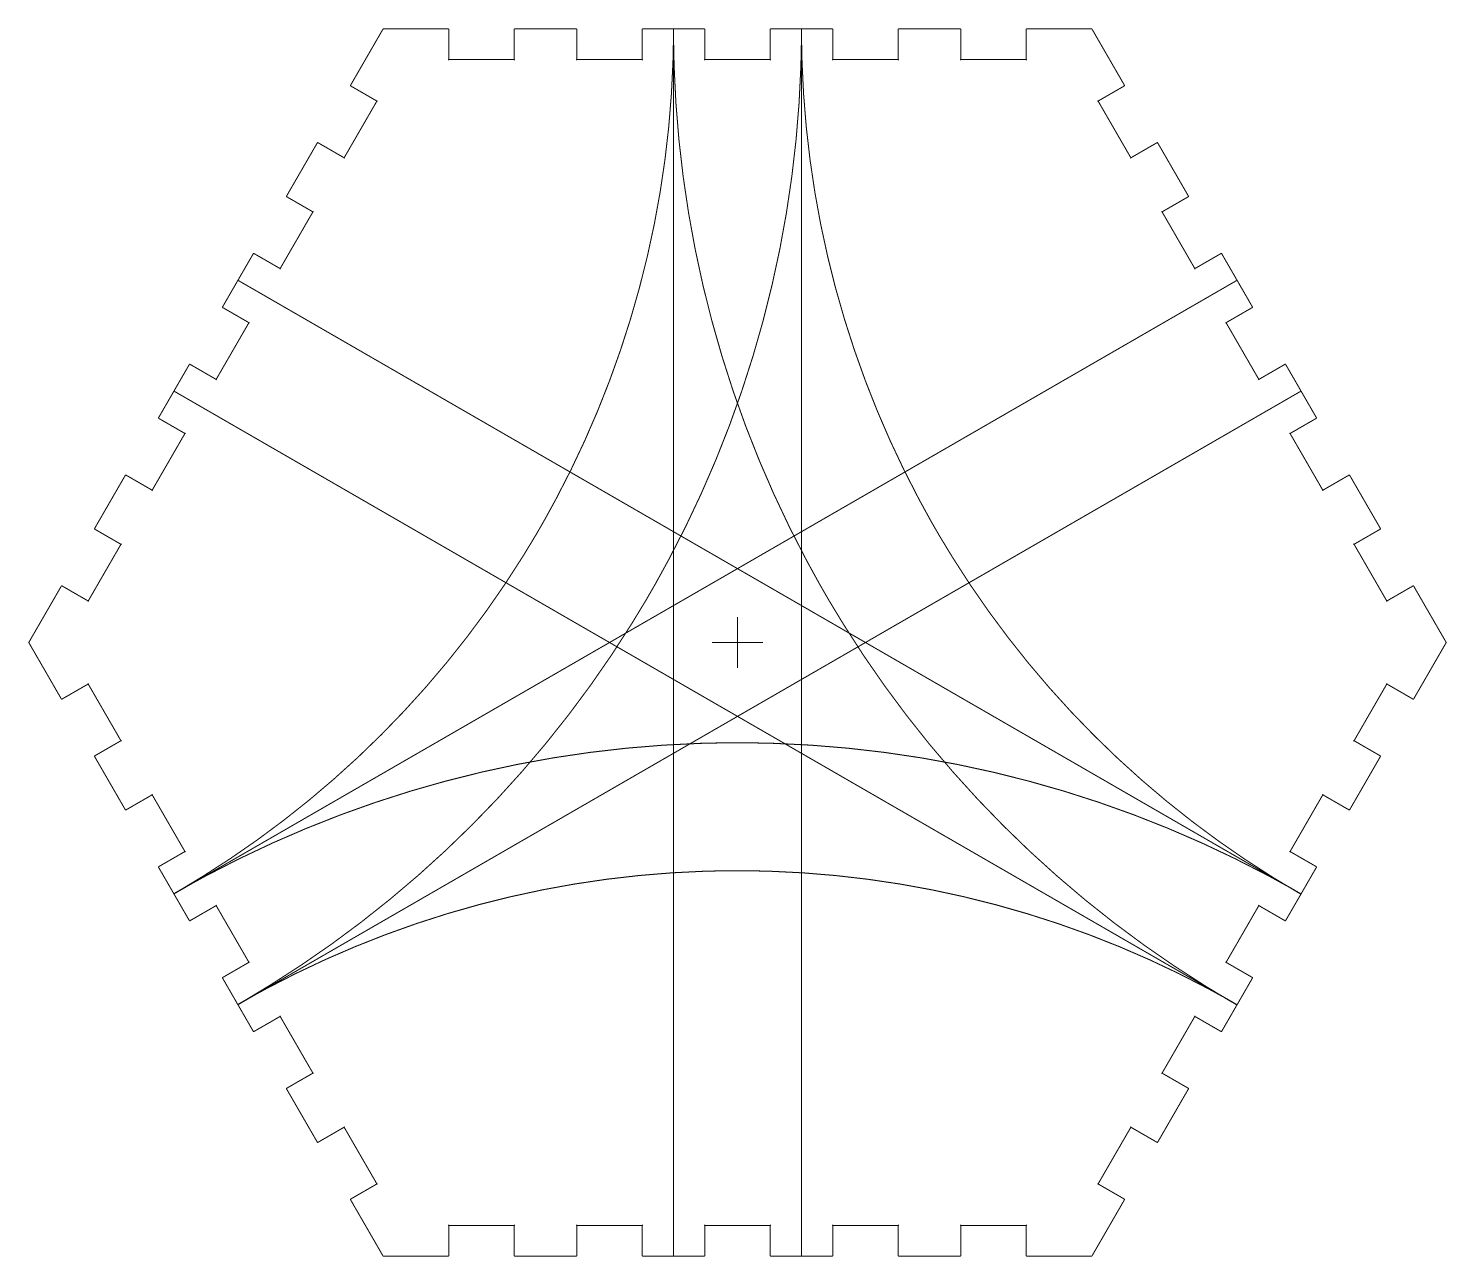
# Model space of a CAD drawing. Extents: x 10 to 287, y 10 to 250.
import ezdxf

# ---------------------------------------------------------------- set-up
doc = ezdxf.new("R2010")
doc.units = 0
doc.layers.get('0').update_dxf_attribs({"linetype": 'CONTINUOUS'})

msp = doc.modelspace()

# ---------------------------------------------------------------- linework, layer by layer
at = {"color": 5, "const_width": 0.2}
msp.add_lwpolyline([(82.7169, 10.0004), (91.9194, 10.0004), (91.9357, 10.0004), (91.9896, 10.0294), (92.02, 10.0831), (92.02, 10.0996), (92.02, 16.0004), (92.02, 16.0114), (92.0048, 16.0431), (91.9812, 16.0376), (91.9773, 16.0155), (92.009, 16.0004), (92.02, 16.0004), (104.821, 16.0004), (104.83, 16.0004), (104.862, 16.0155), (104.858, 16.0376), (104.834, 16.0431), (104.821, 16.0114), (104.821, 16.0004), (104.821, 10.0996), (104.821, 10.0831), (104.849, 10.0294), (104.902, 10.0004), (104.92, 10.0004), (116.92, 10.0004), (116.936, 10.0004), (116.99, 10.0294), (117.02, 10.0831), (117.02, 10.0996), (117.02, 16.0004), (117.02, 16.0114), (117.005, 16.0431), (116.982, 16.0376), (116.978, 16.0155), (117.009, 16.0004), (117.02, 16.0004), (129.819, 16.0004), (129.829, 16.0004), (129.861, 16.0155), (129.857, 16.0376), (129.833, 16.0431), (129.819, 16.0114), (129.819, 16.0004), (129.819, 10.0996), (129.819, 10.0831), (129.848, 10.0294), (129.902, 10.0004), (129.92, 10.0004), (141.92, 10.0004), (141.937, 10.0004), (141.99, 10.0294), (142.019, 10.0831), (142.019, 10.0996), (142.019, 16.0004), (142.019, 16.0114), (142.004, 16.0431), (141.982, 16.0376), (141.976, 16.0155), (142.008, 16.0004), (142.019, 16.0004), (154.82, 16.0004), (154.83, 16.0004), (154.861, 16.0155), (154.857, 16.0376), (154.833, 16.0431), (154.82, 16.0114), (154.82, 16.0004), (154.82, 10.0996), (154.82, 10.0831), (154.849, 10.0294), (154.903, 10.0004), (154.921, 10.0004), (166.92, 10.0004), (166.937, 10.0004), (166.991, 10.0294), (167.019, 10.0831), (167.019, 10.0996), (167.019, 16.0004), (167.019, 16.0114), (167.004, 16.0431), (166.982, 16.0376), (166.977, 16.0155), (167.009, 16.0004), (167.019, 16.0004), (179.82, 16.0004), (179.83, 16.0004), (179.862, 16.0155), (179.857, 16.0376), (179.834, 16.0431), (179.82, 16.0114), (179.82, 16.0004), (179.82, 10.0996), (179.82, 10.0831), (179.849, 10.0294), (179.901, 10.0004), (179.919, 10.0004), (191.919, 10.0004), (191.936, 10.0004), (191.99, 10.0294), (192.02, 10.0831), (192.02, 10.0996), (192.02, 16.0004), (192.02, 16.0114), (192.005, 16.0431), (191.981, 16.0376), (191.977, 16.0155), (192.009, 16.0004), (192.02, 16.0004), (204.821, 16.0004), (204.83, 16.0004), (204.862, 16.0155), (204.858, 16.0376), (204.834, 16.0431), (204.821, 16.0114), (204.821, 16.0004), (204.821, 10.0996), (204.821, 10.0831), (204.85, 10.0294), (204.902, 10.0004), (204.92, 10.0004), (214.122, 10.0004), (217.587, 10.0004), (217.607, 10.0004), (217.668, 10.0432), (217.673, 10.05), (219.406, 13.05), (224.007, 21.0192), (224.014, 21.0316), (224.017, 21.0964), (223.981, 21.1487), (223.97, 21.1557), (218.86, 24.106), (218.85, 24.1116), (218.816, 24.1157), (218.808, 24.0923), (218.826, 24.0771), (218.855, 24.0978), (218.86, 24.106), (225.26, 35.191), (225.264, 35.2006), (225.268, 35.2351), (225.246, 35.2433), (225.231, 35.2254), (225.25, 35.1965), (225.26, 35.191), (230.37, 32.2419), (230.38, 32.2351), (230.445, 32.2323), (230.499, 32.2667), (230.506, 32.2778), (236.506, 42.6695), (236.513, 42.6819), (236.517, 42.7468), (236.481, 42.8004), (236.47, 42.8075), (231.36, 45.7563), (231.351, 45.762), (231.316, 45.7659), (231.308, 45.744), (231.326, 45.7274), (231.355, 45.7482), (231.36, 45.7563), (237.76, 56.8427), (237.764, 56.8523), (237.768, 56.8868), (237.746, 56.8935), (237.731, 56.8759), (237.75, 56.8484), (237.76, 56.8427), (242.87, 53.8925), (242.88, 53.8854), (242.945, 53.8826), (242.999, 53.9171), (243.006, 53.9281), (249.006, 64.3213), (249.013, 64.3336), (249.017, 64.3985), (248.981, 64.4507), (248.97, 64.4578), (243.86, 67.4067), (243.851, 67.4123), (243.816, 67.4165), (243.808, 67.3943), (243.826, 67.3791), (243.855, 67.3985), (243.86, 67.4067), (250.26, 78.4931), (250.264, 78.5026), (250.268, 78.5372), (250.246, 78.5442), (250.23, 78.5262), (250.25, 78.4987), (250.26, 78.4931), (255.37, 75.5428), (255.381, 75.5357), (255.446, 75.5329), (255.499, 75.5675), (255.506, 75.5784), (261.506, 85.9716), (261.513, 85.9839), (261.516, 86.0474), (261.481, 86.1011), (261.47, 86.1081), (256.36, 89.0584), (256.351, 89.064), (256.316, 89.0683), (256.308, 89.0446), (256.326, 89.0295), (256.355, 89.0503), (256.36, 89.0584), (262.76, 100.143), (262.764, 100.153), (262.768, 100.187), (262.745, 100.196), (262.73, 100.178), (262.751, 100.149), (262.76, 100.143), (267.87, 97.1931), (267.881, 97.186), (267.946, 97.1832), (268, 97.2192), (268.006, 97.2301), (274.006, 107.622), (274.013, 107.634), (274.016, 107.699), (273.982, 107.752), (273.97, 107.758), (268.861, 110.709), (268.851, 110.714), (268.817, 110.719), (268.809, 110.695), (268.826, 110.68), (268.855, 110.701), (268.861, 110.709), (275.261, 121.794), (275.264, 121.804), (275.269, 121.838), (275.245, 121.846), (275.23, 121.828), (275.251, 121.799), (275.261, 121.794), (280.37, 118.843), (280.381, 118.836), (280.446, 118.834), (280.5, 118.87), (280.507, 118.88), (285.108, 126.85), (286.84, 129.85), (286.844, 129.858), (286.844, 129.944), (286.84, 129.95), (285.108, 132.95), (280.507, 140.92), (280.5, 140.932), (280.446, 140.968), (280.381, 140.964), (280.37, 140.957), (275.261, 138.006), (275.251, 138.002), (275.23, 137.973), (275.245, 137.956), (275.269, 137.964), (275.264, 137.998), (275.261, 138.006), (268.861, 149.091), (268.855, 149.101), (268.826, 149.122), (268.809, 149.106), (268.817, 149.083), (268.851, 149.087), (268.861, 149.091), (273.97, 152.042), (273.982, 152.049), (274.016, 152.102), (274.013, 152.167), (274.006, 152.178), (268.006, 162.57), (268, 162.582), (267.946, 162.618), (267.881, 162.614), (267.87, 162.607), (262.76, 159.657), (262.751, 159.653), (262.73, 159.624), (262.745, 159.606), (262.768, 159.614), (262.764, 159.649), (262.76, 159.657), (256.36, 170.742), (256.355, 170.751), (256.326, 170.772), (256.308, 170.757), (256.316, 170.734), (256.351, 170.737), (256.36, 170.742), (261.47, 173.692), (261.481, 173.699), (261.516, 173.753), (261.513, 173.817), (261.506, 173.828), (255.506, 184.222), (255.499, 184.234), (255.446, 184.269), (255.381, 184.264), (255.37, 184.258), (250.26, 181.307), (250.25, 181.303), (250.23, 181.276), (250.246, 181.258), (250.268, 181.264), (250.264, 181.299), (250.26, 181.307), (243.86, 192.393), (243.855, 192.403), (243.826, 192.422), (243.808, 192.407), (243.816, 192.385), (243.851, 192.389), (243.86, 192.393), (248.97, 195.343), (248.981, 195.349), (249.017, 195.404), (249.013, 195.468), (249.006, 195.479), (243.006, 205.872), (242.999, 205.884), (242.945, 205.919), (242.88, 205.915), (242.87, 205.908), (237.76, 202.959), (237.75, 202.955), (237.731, 202.926), (237.746, 202.908), (237.768, 202.916), (237.764, 202.951), (237.76, 202.959), (231.36, 214.044), (231.355, 214.054), (231.326, 214.074), (231.308, 214.059), (231.316, 214.036), (231.351, 214.04), (231.36, 214.044), (236.47, 216.994), (236.481, 217.001), (236.517, 217.055), (236.513, 217.12), (236.506, 217.13), (230.506, 227.522), (230.499, 227.535), (230.445, 227.571), (230.38, 227.566), (230.37, 227.56), (225.26, 224.609), (225.25, 224.605), (225.231, 224.576), (225.246, 224.558), (225.268, 224.566), (225.264, 224.601), (225.26, 224.609), (218.86, 235.694), (218.855, 235.704), (218.826, 235.724), (218.808, 235.709), (218.816, 235.686), (218.85, 235.69), (218.86, 235.694), (223.97, 238.645), (223.981, 238.651), (224.017, 238.705), (224.014, 238.77), (224.007, 238.781), (219.406, 246.75), (217.673, 249.75), (217.668, 249.759), (217.606, 249.801), (217.587, 249.801), (214.122, 249.801), (204.92, 249.801), (204.902, 249.801), (204.85, 249.772), (204.821, 249.718), (204.821, 249.701), (204.821, 243.801), (204.821, 243.792), (204.834, 243.76), (204.858, 243.764), (204.862, 243.787), (204.83, 243.801), (204.821, 243.801), (192.02, 243.801), (192.009, 243.801), (191.977, 243.787), (191.981, 243.764), (192.005, 243.76), (192.02, 243.792), (192.02, 243.801), (192.02, 249.701), (192.02, 249.718), (191.99, 249.772), (191.936, 249.801), (191.919, 249.801), (179.919, 249.801), (179.901, 249.801), (179.849, 249.772), (179.82, 249.718), (179.82, 249.701), (179.82, 243.801), (179.82, 243.792), (179.834, 243.76), (179.857, 243.764), (179.862, 243.787), (179.83, 243.801), (179.82, 243.801), (167.019, 243.801), (167.009, 243.801), (166.977, 243.787), (166.982, 243.764), (167.004, 243.76), (167.019, 243.792), (167.019, 243.801), (167.019, 249.701), (167.019, 249.718), (166.991, 249.772), (166.937, 249.801), (166.92, 249.801), (154.921, 249.801), (154.903, 249.801), (154.849, 249.772), (154.82, 249.718), (154.82, 249.701), (154.82, 243.801), (154.82, 243.792), (154.833, 243.76), (154.857, 243.764), (154.861, 243.787), (154.83, 243.801), (154.82, 243.801), (142.019, 243.801), (142.008, 243.801), (141.976, 243.787), (141.982, 243.764), (142.004, 243.76), (142.019, 243.792), (142.019, 243.801), (142.019, 249.701), (142.019, 249.718), (141.99, 249.772), (141.937, 249.801), (141.92, 249.801), (129.92, 249.801), (129.902, 249.801), (129.848, 249.772), (129.819, 249.718), (129.819, 249.701), (129.819, 243.801), (129.819, 243.792), (129.833, 243.76), (129.857, 243.764), (129.861, 243.787), (129.829, 243.801), (129.819, 243.801), (117.02, 243.801), (117.009, 243.801), (116.978, 243.787), (116.982, 243.764), (117.005, 243.76), (117.02, 243.792), (117.02, 243.801), (117.02, 249.701), (117.02, 249.718), (116.99, 249.772), (116.936, 249.801), (116.92, 249.801), (104.92, 249.801), (104.902, 249.801), (104.849, 249.772), (104.821, 249.718), (104.821, 249.701), (104.821, 243.801), (104.821, 243.792), (104.834, 243.76), (104.858, 243.764), (104.862, 243.787), (104.83, 243.801), (104.821, 243.801), (92.02, 243.801), (92.009, 243.801), (91.9773, 243.787), (91.9812, 243.764), (92.0048, 243.76), (92.02, 243.792), (92.02, 243.801), (92.02, 249.701), (92.02, 249.718), (91.9896, 249.772), (91.9357, 249.801), (91.9194, 249.801), (82.7169, 249.801), (79.2536, 249.801), (79.2318, 249.801), (79.1711, 249.759), (79.1669, 249.75), (77.4347, 246.75), (72.8334, 238.781), (72.8267, 238.77), (72.8225, 238.705), (72.8567, 238.651), (72.8694, 238.645), (77.9791, 235.694), (77.9872, 235.69), (78.0217, 235.686), (78.0302, 235.709), (78.0122, 235.724), (77.9833, 235.704), (77.9791, 235.694), (71.5793, 224.609), (71.574, 224.601), (71.5698, 224.566), (71.5931, 224.558), (71.6082, 224.576), (71.5878, 224.605), (71.5793, 224.609), (66.4697, 227.56), (66.4573, 227.566), (66.3924, 227.571), (66.3402, 227.535), (66.3332, 227.522), (60.3331, 217.13), (60.3264, 217.12), (60.3222, 217.055), (60.3582, 217.001), (60.3705, 216.994), (65.4787, 214.044), (65.4872, 214.04), (65.5214, 214.036), (65.5299, 214.059), (65.5119, 214.074), (65.483, 214.054), (65.4787, 214.044), (59.0793, 202.959), (59.0737, 202.951), (59.0695, 202.916), (59.0931, 202.908), (59.1083, 202.926), (59.0875, 202.955), (59.0793, 202.959), (53.9694, 205.908), (53.957, 205.915), (53.8939, 205.919), (53.8399, 205.884), (53.8332, 205.872), (47.8331, 195.479), (47.8261, 195.468), (47.8222, 195.404), (47.8578, 195.349), (47.8702, 195.343), (52.9802, 192.393), (52.9883, 192.389), (53.0229, 192.385), (53.031, 192.407), (53.013, 192.422), (52.984, 192.403), (52.9802, 192.393), (46.579, 181.307), (46.5737, 181.299), (46.5695, 181.264), (46.5928, 181.258), (46.6079, 181.276), (46.5875, 181.303), (46.579, 181.307), (41.4708, 184.258), (41.4584, 184.264), (41.3935, 184.269), (41.3399, 184.234), (41.3329, 184.222), (35.3328, 173.828), (35.3261, 173.817), (35.3219, 173.753), (35.3579, 173.699), (35.3702, 173.692), (40.4798, 170.742), (40.4883, 170.737), (40.5225, 170.734), (40.5296, 170.757), (40.5116, 170.772), (40.4841, 170.751), (40.4798, 170.742), (34.0789, 159.657), (34.0734, 159.649), (34.0692, 159.614), (34.0927, 159.606), (34.1078, 159.624), (34.0872, 159.653), (34.0789, 159.657), (28.9705, 162.607), (28.9581, 162.614), (28.8933, 162.618), (28.8396, 162.582), (28.8327, 162.57), (22.8327, 152.178), (22.8258, 152.167), (22.8217, 152.102), (22.8575, 152.049), (22.8699, 152.042), (27.9797, 149.091), (27.9879, 149.087), (28.0224, 149.083), (28.0307, 149.106), (28.0128, 149.122), (27.9838, 149.101), (27.9797, 149.091), (21.5801, 138.006), (21.5746, 137.998), (21.5704, 137.964), (21.5925, 137.956), (21.6076, 137.973), (21.5883, 138.002), (21.5801, 138.006), (16.4703, 140.957), (16.4579, 140.964), (16.3932, 140.968), (16.3408, 140.932), (16.3339, 140.92), (11.7326, 132.95), (10.0004, 129.95), (9.9949, 129.944), (9.9949, 129.858), (10.0004, 129.85), (11.7326, 126.85), (16.3339, 118.88), (16.3408, 118.87), (16.3932, 118.834), (16.4579, 118.836), (16.4703, 118.843), (21.5801, 121.794), (21.5883, 121.799), (21.6076, 121.828), (21.5925, 121.846), (21.5704, 121.838), (21.5746, 121.804), (21.5801, 121.794), (27.9797, 110.709), (27.9838, 110.701), (28.0128, 110.68), (28.0307, 110.695), (28.0224, 110.719), (27.9879, 110.714), (27.9797, 110.709), (22.8699, 107.758), (22.8575, 107.752), (22.8217, 107.699), (22.8258, 107.634), (22.8327, 107.622), (28.8327, 97.2301), (28.8396, 97.2192), (28.8933, 97.1832), (28.9581, 97.186), (28.9705, 97.1931), (34.0789, 100.143), (34.0872, 100.149), (34.1078, 100.178), (34.0927, 100.196), (34.0692, 100.187), (34.0734, 100.153), (34.0789, 100.143), (40.4798, 89.0584), (40.4841, 89.0503), (40.5116, 89.0295), (40.5296, 89.0446), (40.5225, 89.0683), (40.4883, 89.064), (40.4798, 89.0584), (35.3702, 86.1081), (35.3579, 86.1011), (35.3219, 86.0474), (35.3261, 85.9839), (35.3328, 85.9716), (41.3329, 75.5784), (41.3399, 75.5675), (41.3935, 75.5329), (41.4584, 75.5357), (41.4708, 75.5428), (46.579, 78.4931), (46.5875, 78.4987), (46.6079, 78.5262), (46.5928, 78.5442), (46.5695, 78.5372), (46.5737, 78.5026), (46.579, 78.4931), (52.9802, 67.4067), (52.984, 67.3985), (53.013, 67.3791), (53.031, 67.3943), (53.0229, 67.4165), (52.9883, 67.4123), (52.9802, 67.4067), (47.8702, 64.4578), (47.8578, 64.4507), (47.8222, 64.3985), (47.8261, 64.3336), (47.8331, 64.3213), (53.8332, 53.9281), (53.8399, 53.9171), (53.8939, 53.8826), (53.957, 53.8854), (53.9694, 53.8925), (59.0793, 56.8427), (59.0875, 56.8484), (59.1083, 56.8759), (59.0931, 56.8935), (59.0695, 56.8868), (59.0737, 56.8523), (59.0793, 56.8427), (65.4787, 45.7563), (65.483, 45.7482), (65.5119, 45.7274), (65.5299, 45.744), (65.5214, 45.7659), (65.4872, 45.762), (65.4787, 45.7563), (60.3705, 42.8075), (60.3582, 42.8004), (60.3222, 42.7468), (60.3264, 42.6819), (60.3331, 42.6695), (66.3332, 32.2778), (66.3402, 32.2667), (66.3924, 32.2323), (66.4573, 32.2351), (66.4697, 32.2419), (71.5793, 35.191), (71.5878, 35.1965), (71.6082, 35.2254), (71.5931, 35.2433), (71.5698, 35.2351), (71.574, 35.2006), (71.5793, 35.191), (77.9791, 24.106), (77.9833, 24.0978), (78.0122, 24.0771), (78.0302, 24.0923), (78.0217, 24.1157), (77.9872, 24.1116), (77.9791, 24.106), (72.8694, 21.1557), (72.8567, 21.1487), (72.8225, 21.0964), (72.8267, 21.0316), (72.8334, 21.0192), (77.4347, 13.05), (79.1669, 10.05), (79.1711, 10.0432), (79.2332, 10.0004), (79.2536, 10.0004), (82.7169, 10.0004)], close=True, dxfattribs=at)
at = {"color": 1, "const_width": 0.2}
for points in [[(135.92, 249.701), (135.92, 248.099), (135.814, 243.294), (135.498, 236.907), (134.976, 230.543), (134.244, 224.208), (133.309, 217.907), (132.167, 211.645), (130.824, 205.427), (129.278, 199.257), (127.532, 193.142), (125.587, 187.084), (123.445, 181.091), (121.105, 175.165), (118.57, 169.314), (115.842, 163.541), (112.921, 157.851), (110.61, 153.638), (109.809, 152.25), (109.008, 150.864), (106.514, 146.754), (103.047, 141.38), (99.4117, 136.131), (95.6109, 131.01), (91.6492, 126.022), (87.5302, 121.17), (83.2584, 116.457), (78.8349, 111.886), (74.264, 107.462), (69.5508, 103.19), (64.6987, 99.0713), (59.7105, 95.1096), (54.5895, 91.3088), (49.3406, 87.6734), (43.9663, 84.2063), (39.8568, 81.7122), (38.4708, 80.9113)], [(160.92, 249.701), (160.92, 247.894), (160.801, 242.473), (160.445, 235.266), (159.855, 228.086), (159.03, 220.938), (157.974, 213.829), (156.687, 206.764), (155.17, 199.748), (153.427, 192.787), (151.456, 185.886), (149.261, 179.053), (146.844, 172.291), (144.204, 165.606), (141.344, 159.004), (138.266, 152.491), (134.971, 146.071), (132.362, 141.316), (131.459, 139.751), (130.555, 138.187), (127.742, 133.551), (123.829, 127.486), (119.728, 121.564), (115.441, 115.786), (110.971, 110.158), (106.324, 104.683), (101.502, 99.3648), (96.5122, 94.2082), (91.3557, 89.2182), (86.0379, 84.3964), (80.5628, 79.75), (74.9349, 75.2796), (69.1568, 70.9923), (63.234, 66.8913), (57.1694, 62.9789), (52.5336, 60.1652), (50.9693, 59.261)], [(135.92, 249.701), (135.92, 247.893), (136.039, 242.466), (136.394, 235.252), (136.985, 228.065), (137.811, 220.912), (138.868, 213.796), (140.156, 206.724), (141.673, 199.701), (143.419, 192.735), (145.391, 185.829), (147.588, 178.988), (150.008, 172.219), (152.649, 165.529), (155.512, 158.921), (158.593, 152.401), (161.892, 145.977), (164.502, 141.217), (165.407, 139.65), (166.311, 138.085), (169.128, 133.445), (173.043, 127.375), (177.148, 121.448), (181.439, 115.664), (185.912, 110.031), (190.565, 104.55), (195.389, 99.2283), (200.385, 94.0675), (205.545, 89.0722), (210.869, 84.2465), (216.349, 79.5941), (221.983, 75.1209), (227.765, 70.8297), (233.693, 66.7247), (239.764, 62.8096), (244.403, 59.993), (245.97, 59.0875)], [(135.92, 249.701), (135.92, 10.0996)], [(160.92, 249.701), (160.92, 248.098), (161.025, 243.287), (161.341, 236.893), (161.864, 230.524), (162.596, 224.182), (163.533, 217.875), (164.674, 211.606), (166.02, 205.382), (167.567, 199.205), (169.315, 193.084), (171.263, 187.021), (173.407, 181.021), (175.75, 175.089), (178.286, 169.233), (181.018, 163.453), (183.942, 157.758), (186.256, 153.539), (187.058, 152.151), (187.858, 150.763), (190.355, 146.649), (193.825, 141.27), (197.465, 136.015), (201.269, 130.889), (205.234, 125.895), (209.357, 121.037), (213.634, 116.319), (218.064, 111.745), (222.637, 107.317), (227.356, 103.04), (232.213, 98.9171), (237.207, 94.9508), (242.334, 91.1475), (247.588, 87.5083), (252.968, 84.0384), (257.081, 81.5414), (258.47, 80.7392)], [(160.92, 249.701), (160.92, 10.0996)], [(245.921, 200.626), (38.4196, 80.8246)], [(258.419, 80.8246), (50.9199, 200.626)], [(245.921, 59.1742), (38.4196, 178.975)], [(258.419, 178.975), (50.9199, 59.1742)], [(148.42, 129.901), (148.42, 134.9)], [(148.42, 129.901), (143.421, 129.901)], [(148.42, 129.901), (153.42, 129.901)], [(148.42, 129.901), (148.42, 124.9)], [(258.419, 80.8246), (256.853, 81.7301), (252.093, 84.34), (245.668, 87.6392), (239.149, 90.7203), (232.541, 93.5824), (225.851, 96.2258), (219.082, 98.6455), (212.241, 100.842), (205.335, 102.814), (198.369, 104.56), (191.346, 106.077), (184.274, 107.366), (177.158, 108.423), (170.004, 109.248), (162.818, 109.839), (155.604, 110.195), (150.177, 110.313), (148.369, 110.313), (146.56, 110.313), (141.133, 110.195), (133.92, 109.839), (126.733, 109.248), (119.579, 108.423), (112.464, 107.366), (105.392, 106.077), (98.37, 104.56), (91.4026, 102.814), (84.4973, 100.842), (77.6566, 98.6455), (70.8875, 96.2258), (64.1974, 93.5824), (57.5882, 90.7203), (51.0688, 87.6392), (44.6444, 84.34), (39.8847, 81.7301), (38.3191, 80.8246)], [(245.921, 59.1742), (244.531, 59.9765), (240.313, 62.29), (234.618, 65.2141), (228.838, 67.9457), (222.982, 70.4825), (217.051, 72.8253), (211.051, 74.9709), (204.987, 76.9179), (198.865, 78.6652), (192.69, 80.2128), (186.465, 81.558), (180.196, 82.7003), (173.889, 83.6373), (167.548, 84.3689), (161.177, 84.8928), (154.783, 85.2082), (149.972, 85.313), (148.369, 85.313), (146.765, 85.313), (141.955, 85.2082), (135.561, 84.8928), (129.191, 84.3689), (122.849, 83.6373), (116.542, 82.7003), (110.273, 81.558), (104.049, 80.2128), (97.874, 78.6652), (91.7512, 76.9179), (85.688, 74.9709), (79.6893, 72.8253), (73.7581, 70.4825), (67.9002, 67.9457), (62.122, 65.2141), (56.4265, 62.29), (52.2083, 59.9765), (50.8208, 59.1742)]]:
    msp.add_lwpolyline(points, dxfattribs=at)

doc.saveas('drawing.dxf')
